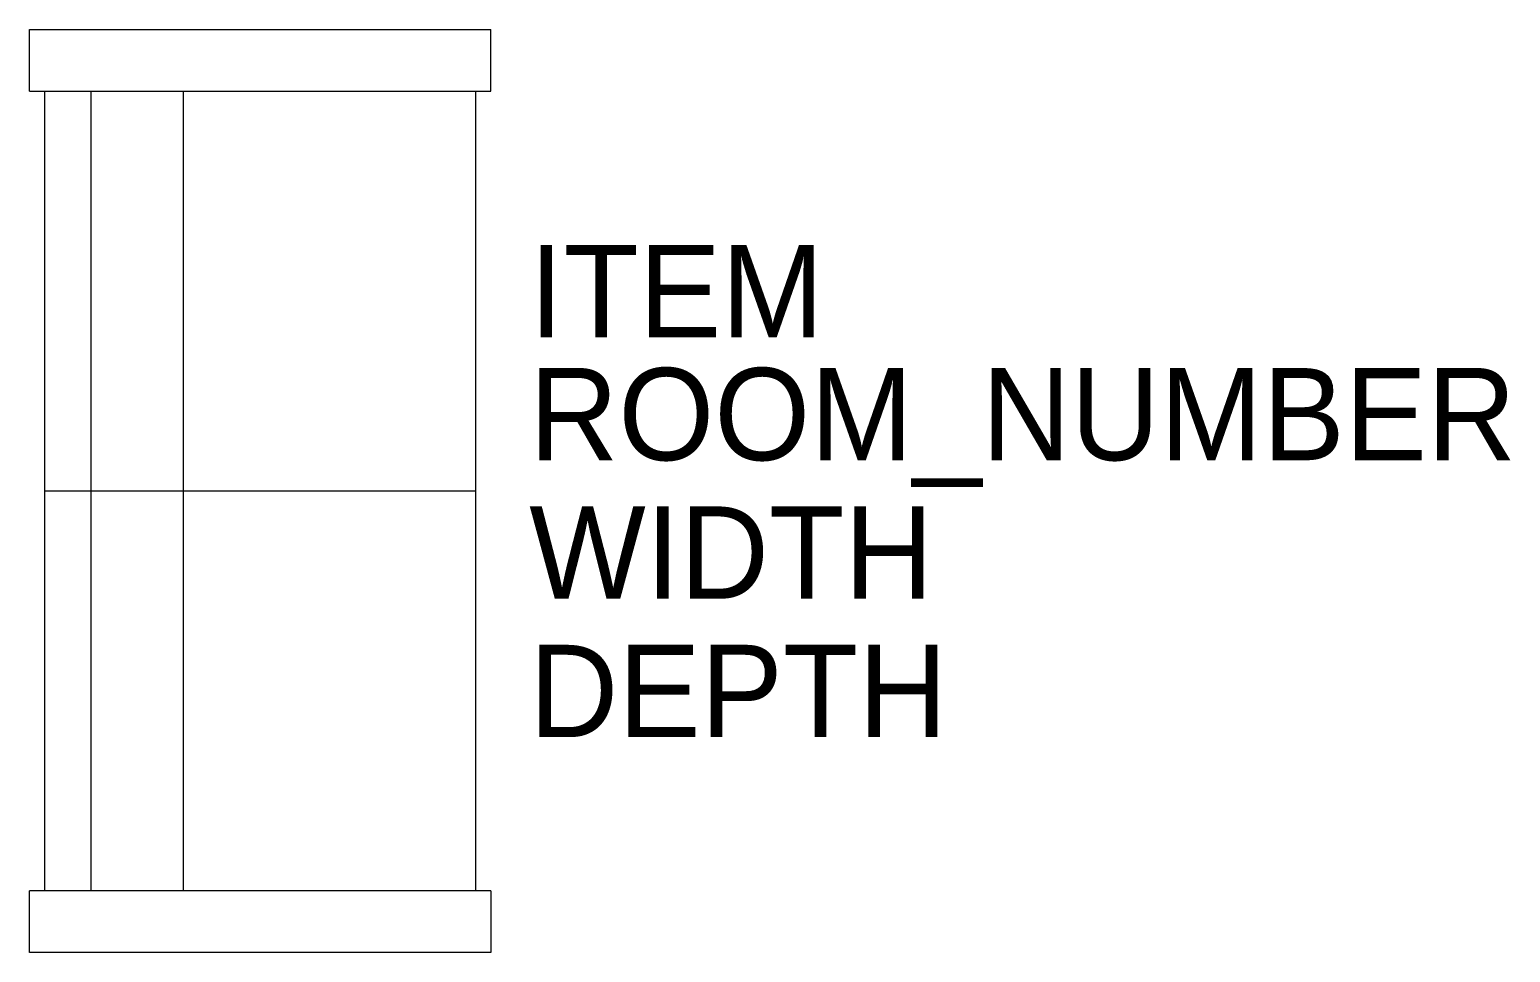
# Model space of a CAD drawing. Extents: x 0 to 2.45, y -0.76 to 0.76.
import ezdxf

# ---------------------------------------------------------------- set-up
doc = ezdxf.new("R2010")
doc.units = 0
doc.header["$LTSCALE"] = 48
doc.layers.get('0').update_dxf_attribs({"linetype": 'CONTINUOUS'})
doc.styles.add('ATT', font='TXT')

msp = doc.modelspace()

# ---------------------------------------------------------------- linework, layer by layer
at = {"color": 0, "linetype": 'BYBLOCK'}
for p, q in [((0, 0.6604), (0, 0.762)), ((0, 0.762), (0.762, 0.762)), ((0.762, 0.6604), (0.762, 0.762)), ((0, 0.6604), (0.762, 0.6604)), ((0.0254, -0.6604), (0.0254, 0.6604)), ((0.1016, -0.6604), (0.1016, 0.6604)), ((0.254, -0.6604), (0.254, 0.6604)), ((0.7366, 0.6604), (0.7366, -0.6604)), ((0.7366, 0), (0.0254, 0)), ((0, -0.762), (0, -0.6604)), ((0.762, -0.6604), (0, -0.6604)), ((0.762, -0.6604), (0.762, -0.762)), ((0.762, -0.762), (0, -0.762))]:
    msp.add_line(p, q, dxfattribs=at)

# ---------------------------------------------------------------- texts
at = {"color": 0, "linetype": 'BYBLOCK', "style": 'ATT'}
for tag, p, s, flags in [('ITEM', (0.8255, 0.254), 'TWO-SEAT SOFA', 3), ('ROOM_NUMBER', (0.8255, 0.0508), '', 1), ('WIDTH', (0.8255, -0.1778), '60', 3), ('DEPTH', (0.8255, -0.4064), '30', 3)]:
    msp.add_attdef(tag, p, s, height=0.1524, dxfattribs=dict(at, flags=flags))

doc.saveas('drawing.dxf')
